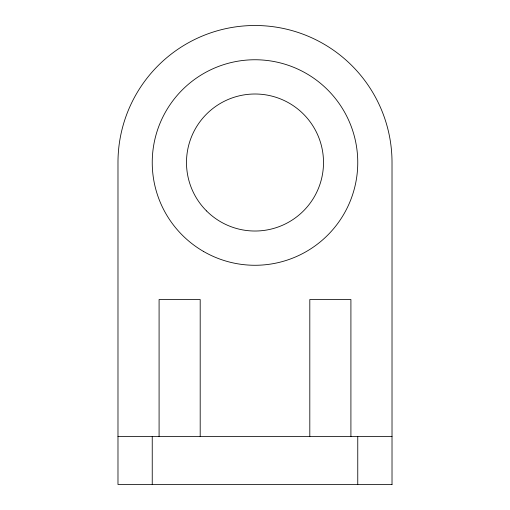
<?xml version="1.0" encoding="UTF-8"?>
<svg xmlns="http://www.w3.org/2000/svg" width="510" height="510" viewBox="0 0 510 510"><rect width="100%" height="100%" fill="white"/><g stroke="black" fill="none" stroke-linecap="round" stroke-linejoin="round"><path stroke-width="0.76" d="M117.982 436.547L392.018 436.547M357.759 436.547L357.759 484.5M350.912 436.547L350.912 299.529L309.806 299.529L309.806 436.547M200.194 436.547L200.194 299.529L159.088 299.529L159.088 436.547M152.241 436.547L152.241 484.5M392.018 484.5L117.982 484.5L117.982 162.518A137.018 137.018 0 0 1 255 25.5A137.018 137.018 0 0 1 392.018 162.518L392.018 484.5M203.617 251.506A102.759 102.759 0 0 0 357.759 162.518A102.759 102.759 0 0 0 203.617 73.523A102.759 102.759 0 0 0 203.617 251.506M206.556 210.955A68.506 68.506 0 0 0 321.172 180.247A68.506 68.506 0 0 0 237.271 96.339A68.506 68.506 0 0 0 206.556 210.955"/></g></svg>
